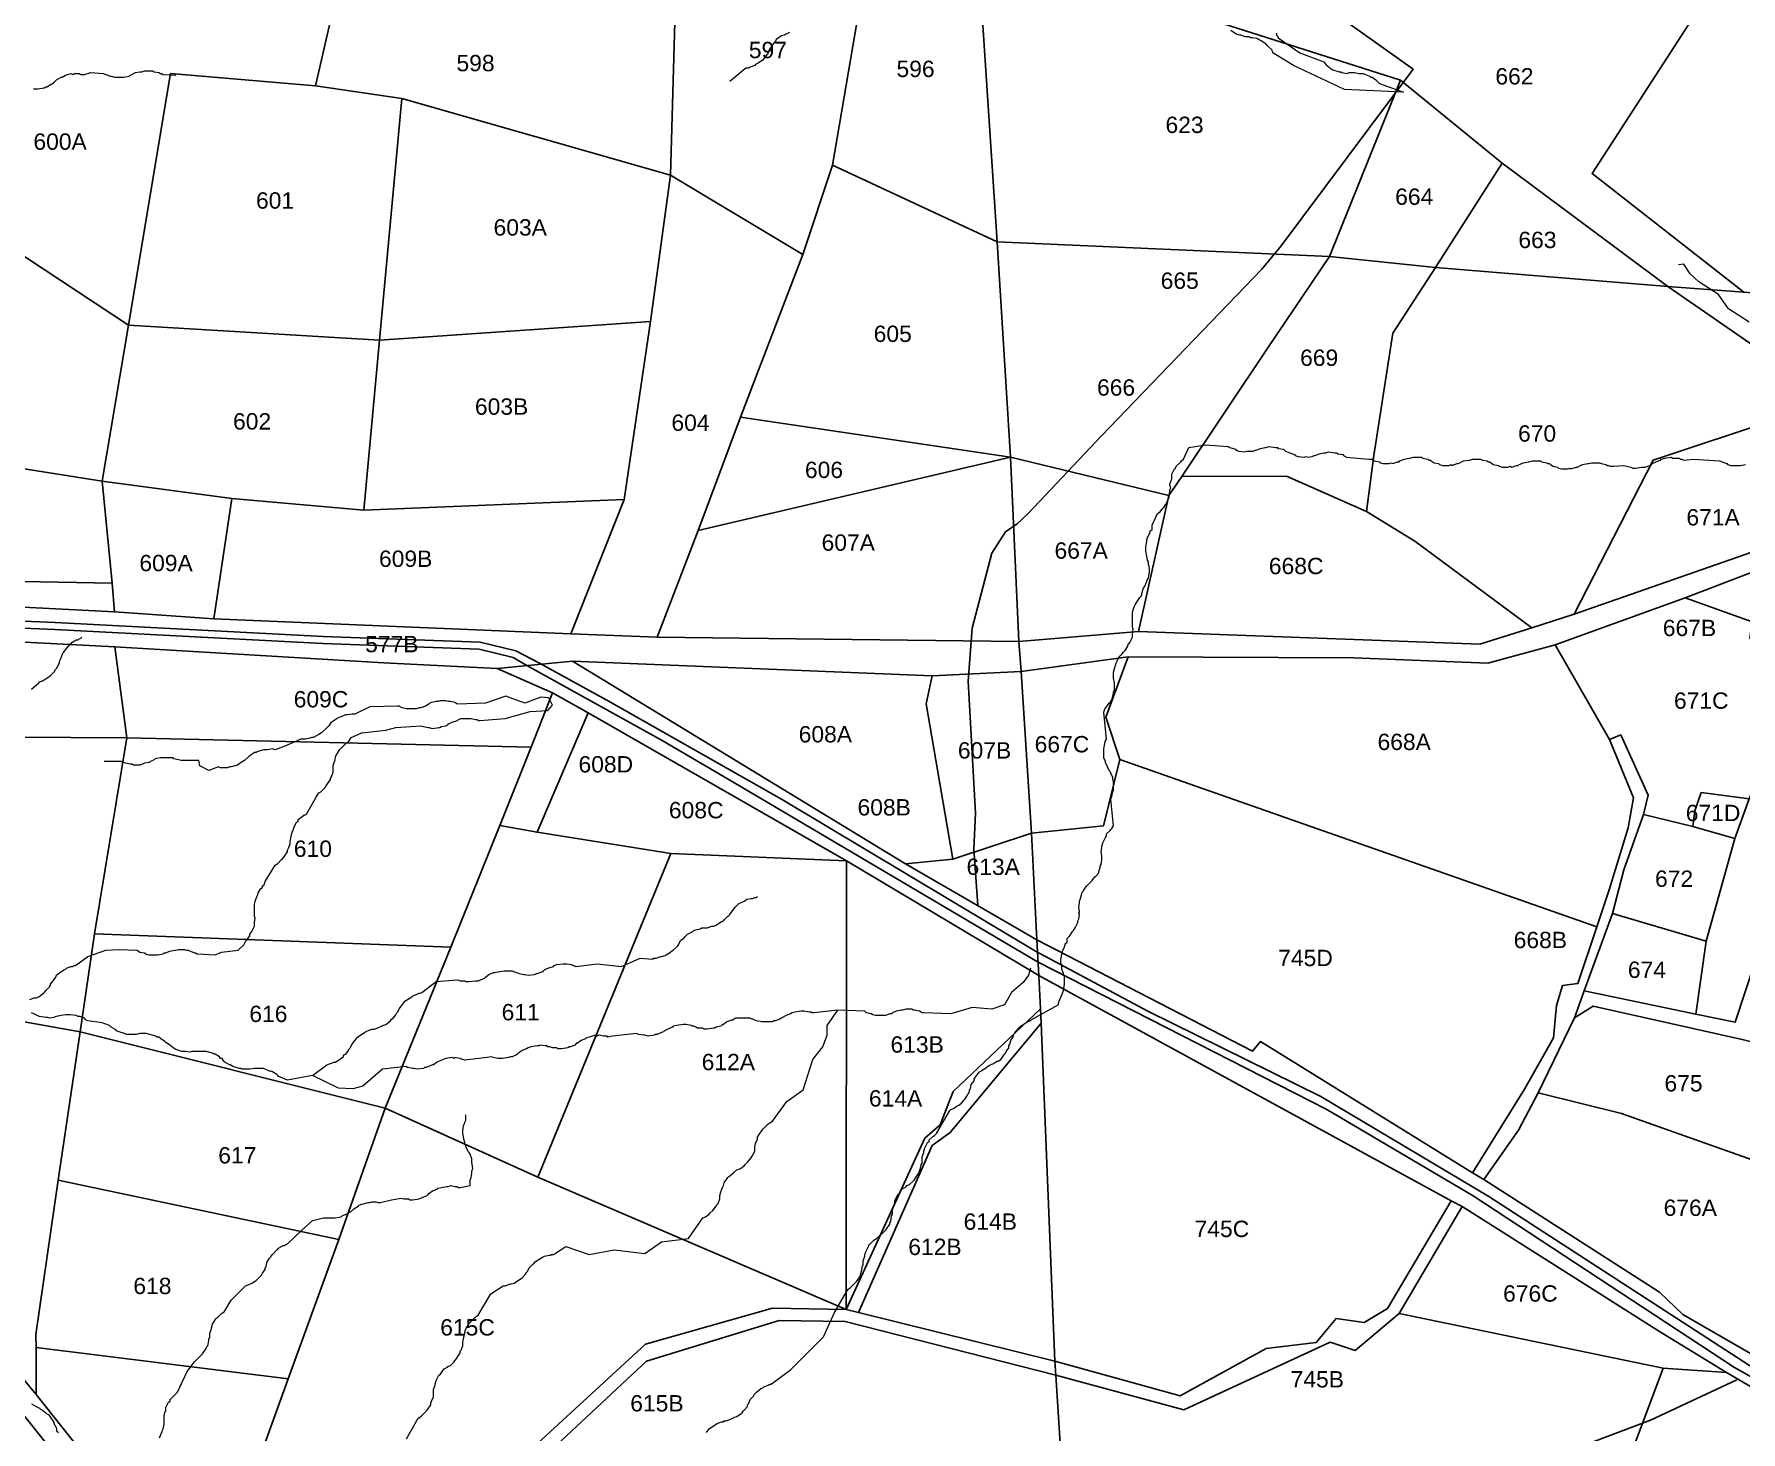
# Model space of a CAD drawing. Header units: inches. Extents: x -72 to 3350, y -615 to 1801.
# Drawn here: x 469.9 to 830.6, y 258.2 to 553.7 of the extents above; entities that cross this region are included whole.
import ezdxf
from ezdxf.enums import TextEntityAlignment as Align

# ---------------------------------------------------------------- set-up
doc = ezdxf.new("R2010")
doc.units = ezdxf.units.IN
doc.header["$LTSCALE"] = 15
doc.header["$MEASUREMENT"] = 0
for name, color, linetype in [('PLOT', 255, 'Continuous'), ('PLOT NO', 7, 'Continuous'), ('ROAD', 50, 'Continuous'), ('STREAM', 130, 'Continuous')]:
    doc.layers.add(name, color=color, linetype=linetype)
doc.styles.get("Standard").update_dxf_attribs({"font": 'arial.ttf'})

msp = doc.modelspace()

# ---------------------------------------------------------------- linework, layer by layer
at = {"layer": 'PLOT', "color": 0}
for points in [[(503.63, 573.27), (535.36, 568.79), (569.08, 564.23), (605.37, 558.78), (604.44, 523.9), (632.36, 507.08), (638.64, 525.98), (648.24, 582.11)], [(669.18, 573.73), (673.42, 509.75), (638.64, 525.98)], [(535.36, 568.79), (529.4, 542.75), (547.65, 540.09), (604.44, 523.9)], [(711.56, 558.99), (758.64, 543.94), (743.64, 506.71)], [(823.63, 562.08), (799.14, 524.2), (831.23, 499.17)], [(529.4, 542.75), (498.74, 545.35), (489.86, 492.13), (484.3, 459.22)], [(758.64, 543.94), (780.11, 526.4), (815.17, 500.35)], [(547.65, 540.09), (542.95, 489.01), (539.63, 453.09), (594.64, 455.3)], [(673.42, 509.75), (743.64, 506.71), (766.06, 504.35), (815.17, 500.35), (831.23, 499.17), (848.07, 497.78), (897.98, 493.7), (926.2, 491.44), (961.9, 488.53), (986.2, 497.1), (1000.9, 527.02), (1005.33, 531.99), (1018.97, 522.68), (1024.18, 509.48), (1023.61, 506.79), (986.2, 497.1)], [(542.95, 489.01), (489.86, 492.13), (447.1, 520.35), (410.99, 527.77), (406.81, 503.48), (406.83, 470.96)], [(604.44, 523.9), (600.19, 492.92), (594.64, 455.3), (583.36, 426.93)], [(780.11, 526.4), (766.06, 504.35)], [(673.42, 509.75), (676.26, 464.24), (678.03, 425.31), (678.51, 418.99), (680.66, 384.78), (681.79, 362.27), (682.26, 354.72)], [(632.36, 507.08), (619.2, 472.7), (610.27, 448.75), (601.58, 426.22)], [(743.64, 506.71), (730.77, 487.6), (712.44, 460.2), (709.73, 456.13), (703.28, 427.42)], [(766.06, 504.35), (757.03, 490.5), (753.05, 464.58), (751.44, 452.79)], [(815.17, 500.35), (837.45, 484.91), (838.94, 472.61), (812.04, 463.65), (795.37, 431.11)], [(600.19, 492.92), (542.95, 489.01)], [(961.9, 488.53), (924.63, 476.41), (889.79, 465.6), (855.27, 451.97), (795.37, 431.11), (786.44, 428.18), (775.44, 424.72), (703.28, 427.42), (678.03, 425.31)], [(678.51, 418.99), (701.1, 422.03), (748.74, 421.83), (777.14, 420.75), (791.37, 424.56), (818.78, 434.52), (856.49, 448.96), (889.69, 461.52), (923.63, 472.92), (969.25, 487.7), (961.9, 488.53)], [(610.27, 448.75), (676.26, 464.24), (619.2, 472.7)], [(539.63, 453.09), (511.72, 455.52), (484.3, 459.22), (433.94, 467.13), (406.83, 470.96), (406.78, 449.84), (406.92, 435.63)], [(709.73, 456.13), (676.26, 464.24)], [(486.45, 437.65), (484.3, 459.22)], [(712.44, 460.2), (734.55, 460.22), (751.44, 452.79), (761.66, 446.52), (786.44, 428.18)], [(511.72, 455.52), (507.92, 430.11)], [(207.29, 440.95), (242.5, 439.76), (296.62, 436.37), (324.23, 433.67), (347.9, 431.26), (357.42, 415.18), (371.67, 384.74), (381.3, 370.41), (389.28, 357.62), (406.93, 335.59), (432.39, 306.05), (471.86, 256.64), (503.65, 214.7), (507.8, 210.03), (501.8, 209.91), (503.65, 214.7)], [(406.92, 439.11), (486.45, 437.65), (486.93, 431.6)], [(678.03, 425.31), (601.58, 426.22), (583.36, 426.93), (507.92, 430.11), (486.93, 431.6), (406.92, 435.63), (406.64, 428.3)], [(818.78, 434.52), (832.97, 429.43), (832.49, 425.98), (844.76, 416.68)], [(406.64, 428.3), (486.97, 424.15), (543.84, 420.77), (567.77, 419.6), (583.71, 421.15), (654.09, 378.33), (681.79, 362.27), (727.36, 338.7), (729.06, 340.72), (773.87, 312.97), (776.26, 311.58), (813.41, 287.73), (818.35, 283.05), (841.44, 269.73)], [(486.97, 424.15), (489.55, 404.94), (482.73, 363.48), (479.7, 342.8), (475.02, 311.45), (470.27, 278.79), (470.36, 276.05), (470.35, 266.14), (437.44, 306.04), (406.85, 343.34)], [(701.1, 422.03), (696.38, 409.29), (699.34, 400.36)], [(791.37, 424.56), (802.83, 404.59), (807.91, 392.23), (806.79, 385.93), (802.78, 372.81), (800.13, 364.96), (796.13, 353), (792.92, 352.57), (791.62, 348.33), (790.97, 341.52), (784.85, 330.69), (773.87, 312.97)], [(567.77, 419.6), (579.48, 414.48), (587, 410.25), (641.57, 378.94), (682.26, 354.72), (769.36, 307.08), (771.66, 305.9), (813.36, 279.46), (827.55, 270.76), (840.08, 263.46), (878.83, 242.66), (901.17, 227.81), (926.85, 212.93), (972.7, 183.69), (978.54, 183.39), (1010.09, 165.4), (1028.99, 162.49)], [(583.71, 421.15), (659.69, 418.03), (658.44, 412.13), (664.09, 379.28)], [(659.69, 418.03), (678.51, 418.99)], [(579.48, 414.48), (574.94, 402.98), (568.36, 386.44), (558, 360.67), (544.12, 326.67), (534.34, 298.89), (523.64, 269.41), (515.64, 247.38), (505.87, 219.59), (488.27, 243.62), (470.35, 266.14)], [(587, 410.25), (576.2, 384.98)], [(489.55, 404.94), (406.84, 405.46)], [(574.94, 402.98), (489.55, 404.94)], [(797.48, 351.48), (803.46, 367.82), (805.84, 377.06), (809.98, 388.7), (810.96, 392.81), (805.24, 405.56), (802.83, 404.59)], [(800.13, 364.96), (699.34, 400.36), (695.88, 386.31), (680.66, 384.78), (664.09, 379.28), (654.09, 378.33)], [(849.99, 399.75), (836.86, 402.48), (832.35, 392.02), (829.29, 383.63), (823.22, 361.93), (821.06, 346.5)], [(832.35, 392.02), (822.2, 393.35), (820.82, 389.48), (820.4, 386.2)], [(682.26, 354.72), (682.61, 347.68), (664.12, 330.15), (661.41, 323.11), (658.14, 320.32), (641.53, 284.09), (641.57, 378.94), (604.51, 380.49), (576.2, 384.98), (568.36, 386.44)], [(809.98, 388.7), (820.4, 386.2), (829.29, 383.63)], [(604.51, 380.49), (576.4, 312.06), (544.12, 326.67)], [(837.73, 370.3), (829.36, 344.84), (821.06, 346.5), (797.48, 351.48), (795.41, 345.77), (787.73, 329.87), (783.6, 322), (776.26, 311.58)], [(803.46, 367.82), (823.22, 361.93)], [(558, 360.67), (482.73, 363.48)], [(406.95, 355.75), (479.7, 342.8)], [(682.61, 347.68), (682.74, 344.61), (663.49, 321.53), (659.71, 318.73), (644.14, 283.45), (641.53, 284.09)], [(795.41, 345.77), (799.34, 348.25), (830.88, 341.14), (846.11, 337.39), (837.56, 314.13)], [(479.7, 342.8), (544.12, 326.67)], [(644.14, 283.45), (685.65, 273.18), (682.74, 344.61)], [(787.73, 329.87), (805.39, 325.54), (837.56, 314.13), (853.74, 308.54), (851.06, 295.86), (841.44, 269.73)], [(534.34, 298.89), (475.02, 311.45)], [(576.4, 312.06), (641.53, 284.09)], [(685.65, 273.18), (712.1, 265.83), (730.3, 275.86), (740.84, 277.14), (745.04, 282.21), (751, 281.32), (755.94, 284.28), (769.36, 307.08)], [(814.16, 271.73), (758.41, 283.27), (771.66, 305.9)], [(685.65, 273.18), (685.86, 270.2), (641.33, 281.56), (627.38, 281.78), (599.31, 273.16), (556.14, 232.89), (530.81, 210.15), (526.04, 205.86), (523.86, 198.58), (522.1, 200.63), (523.62, 206.08), (526.81, 210.37), (530.81, 210.15)], [(526.81, 210.37), (552.62, 233.98), (599.12, 276.76), (625.93, 284.38), (641.53, 284.09)], [(758.41, 283.27), (749.06, 275.45), (743.82, 277.17), (712.89, 262.88), (685.86, 270.2)], [(470.36, 276.05), (523.64, 269.41)], [(689.45, 212.37), (792.59, 214.1), (814.16, 271.73), (827.55, 270.76)], [(685.86, 270.2), (688.08, 234.66), (689.45, 212.37), (658.06, 211.79), (627.88, 211.44), (659.22, 221.36), (688.08, 234.66)]]:
    msp.add_lwpolyline(points, dxfattribs=at)
at = {"layer": 'ROAD'}
for points in [[(573.44, 777.83), (590.21, 751.92), (615.7, 712.91), (639.63, 678.33), (654.11, 656.66), (657.82, 649.37), (667.86, 636.71), (703.76, 593.63), (721.21, 574.87), (761.3, 546.26), (733.44, 508.92), (729.37, 504.02), (695.41, 468.73), (679.96, 452.32), (677.69, 450.17), (675.17, 448.49), (672.31, 443.95), (668.12, 428.14), (667.28, 416.91), (668.84, 389.02), (668.48, 381.37), (669.33, 369.47)], [(829.71, 269.26), (811.47, 260.7), (777.71, 247.96), (754.14, 239.45), (750.7, 237.92), (717.88, 229.28), (682.9, 220.04), (659.83, 214.11), (646.32, 209.76), (619.69, 207.98), (599.39, 208.15), (595.28, 208.15), (587.67, 212.25), (582.54, 212.91), (565.84, 215.98), (542.46, 217.15), (508.25, 218.69), (500.93, 213.71), (466.86, 213.29)]]:
    msp.add_lwpolyline(points, dxfattribs=at)
at = {"layer": 'ROAD', "color": 2}
for points in [[(205.12, 445.6), (303.62, 440.41), (330.72, 437.98), (380.85, 434.45), (422.68, 431.51), (474.4, 429.34), (531.03, 426.36), (564.16, 425.18), (571.71, 423.31), (576.73, 420.71)], [(422.59, 430.01), (474.33, 427.84), (530.97, 424.86), (563.95, 423.69), (571.17, 421.9), (574.07, 420.21), (602.67, 404.34), (617.8, 395.5), (681.97, 357.62), (743.06, 326.35), (773.98, 308.14), (829.25, 271.82), (851.15, 259.49)], [(1109.1, 110.45), (1045.31, 151.72), (1020.18, 163.81), (984.68, 185.08), (944.99, 208.24), (928.33, 217.91), (835.04, 270.55), (777.31, 307.98), (741.82, 329.13), (705.27, 347.14), (681.52, 359.87), (627.84, 391.98), (591.62, 412.53), (576.73, 420.71)]]:
    msp.add_lwpolyline(points, dxfattribs=at)
at = {"layer": 'STREAM', "color": 4, "lineweight": 0}
for points in [[(629.58, 554.06), (628.83, 553.68), (628.45, 553.49), (627.88, 553.3), (626.75, 552.55), (626.56, 552.17), (626.37, 551.98), (625.8, 551.22), (625.61, 550.84), (625.42, 550.65), (625.04, 549.71), (624.48, 548.95), (624.29, 548.76), (623.91, 548.2), (622.77, 547.44), (622.4, 547.25), (622.21, 547.06), (621.26, 546.68), (620.88, 546.49), (620.69, 546.49), (620.32, 546.49), (616.91, 543.66)], [(732.46, 553.87), (732.46, 553.49), (732.65, 553.3), (732.84, 552.92), (737.37, 549.71), (742.48, 547.82), (742.86, 547.25), (743.61, 546.68), (743.8, 546.49), (744.37, 546.12), (745.69, 545.74), (746.07, 545.74), (746.26, 545.55), (747.4, 545.36), (747.78, 545.55), (747.96, 545.55), (748.91, 545.55), (749.86, 545.36), (750.23, 545.36), (750.8, 545.36), (752.12, 544.79), (752.31, 544.6), (752.69, 544.6), (753.45, 544.04), (753.83, 543.66), (754.02, 543.47), (754.2, 543.28), (759.31, 541.39), (746.83, 541.96), (736.05, 547.06), (731.7, 549.71), (731.51, 550.28), (730.76, 551.03), (730.57, 551.22), (730.19, 551.6), (729.05, 552.36), (728.68, 552.55), (728.3, 552.73), (727.35, 552.92), (726.97, 552.92), (726.78, 553.11), (725.84, 553.11), (724.89, 553.49), (724.7, 553.49), (723.95, 553.68), (722.81, 554.44)], [(469.79, 542.14), (469.97, 542.14), (470.73, 542.14), (472.06, 542.33), (472.43, 542.52), (472.62, 542.52), (473.57, 543.09), (473.95, 543.28), (474.14, 543.47), (474.7, 544.04), (475.65, 544.6), (475.84, 544.6), (476.59, 544.98), (477.73, 545.36), (478.11, 545.17), (478.48, 545.36), (479.43, 545.36), (479.81, 545.17), (480.19, 545.17), (480.57, 545.17), (481.89, 545.55), (484.54, 545.36), (485.1, 545.17), (486.05, 544.79), (486.24, 544.79), (486.99, 544.6), (488.32, 544.6), (488.7, 544.6), (488.89, 544.6), (490.02, 544.79), (490.21, 544.98), (490.59, 545.17), (491.34, 545.55), (492.29, 545.74), (492.67, 545.74), (493.24, 545.93), (494.56, 545.93), (494.94, 545.93), (495.32, 545.74), (496.26, 545.55), (496.64, 545.36), (496.83, 545.36), (497.21, 545.17), (499.85, 544.98)], [(832.31, 492.79), (827.96, 495.62), (825.88, 498.65), (821.72, 501.3), (819.83, 503), (818.5, 505.08), (817.37, 504.89)], [(612, 258.1), (612.18, 258.29), (612.56, 258.86), (613.7, 259.62), (613.89, 259.81), (614.26, 259.99), (615.21, 260.37), (615.59, 260.37), (615.78, 260.56), (616.16, 260.56), (616.72, 260.75), (617.67, 261.13), (617.86, 261.32), (618.43, 261.51), (619.56, 262.26), (619.75, 262.64), (619.94, 262.83), (620.69, 263.59), (620.69, 263.97), (620.88, 264.15), (621.26, 265.1), (622.02, 265.86), (622.02, 266.05), (622.59, 266.61), (623.53, 267.37), (623.91, 267.56), (624.1, 267.75), (625.04, 268.13), (625.42, 268.32), (625.61, 268.32), (625.99, 268.5), (629.77, 271.34), (636.77, 278.34), (639.04, 283.44), (641.87, 288.36), (642.44, 288.74), (643.2, 289.5), (643.39, 289.68), (643.77, 290.06), (644.52, 291.2), (644.52, 291.58), (644.71, 291.95), (644.9, 292.9), (644.9, 293.28), (645.09, 293.47), (645.09, 294.41), (645.47, 295.36), (645.47, 295.74), (645.66, 296.3), (646.22, 297.44), (646.41, 297.82), (646.6, 298.01), (647.36, 298.76), (647.74, 298.95), (647.93, 299.14), (648.12, 299.33), (648.68, 299.71), (649.44, 300.46), (649.63, 300.65), (650.01, 301.03), (650.76, 302.17), (650.76, 302.54), (650.95, 302.73), (651.14, 303.87), (651.33, 304.25), (651.33, 304.44), (651.33, 305.38), (651.71, 306.33), (651.71, 306.52), (651.9, 307.27), (652.46, 308.41), (652.84, 308.6), (652.84, 308.97), (653.6, 309.73), (653.98, 309.92), (654.17, 310.11), (654.36, 310.3), (654.92, 310.49), (655.68, 311.24), (655.87, 311.43), (656.25, 312), (657, 313.13), (657, 313.51), (657.19, 313.7), (657.38, 314.65), (657.57, 315.03), (657.57, 315.4), (657.57, 316.35), (657.95, 317.29), (657.95, 317.48), (658.14, 318.24), (658.71, 319.37), (659.08, 319.56), (659.08, 319.94), (659.84, 320.7), (660.22, 320.89), (660.41, 321.08), (660.6, 321.27), (663.43, 326.18), (663.62, 326.37), (664.19, 326.56), (664.95, 327.13), (665.32, 327.32), (665.89, 327.7), (666.65, 328.64), (666.84, 328.83), (667.03, 329.21), (667.59, 330.15), (667.59, 330.53), (667.78, 330.72), (667.97, 331.67), (668.54, 332.42), (668.54, 332.8), (668.92, 333.37), (669.67, 334.31), (670.05, 334.5), (670.24, 334.69), (671.19, 335.26), (671.38, 335.45), (671.75, 335.64), (671.94, 335.83), (672.51, 336.02), (673.46, 336.58), (673.64, 336.58), (674.21, 336.96), (674.97, 338.1), (675.16, 338.29), (675.35, 338.66), (675.91, 339.42), (675.91, 339.8), (676.1, 340.18), (676.29, 340.93), (676.86, 341.88), (676.86, 342.07), (677.24, 342.82), (678.18, 343.77), (678.37, 343.96), (678.56, 344.15), (679.51, 344.72), (679.89, 344.9), (680.07, 345.09), (680.45, 345.09), (680.45, 345.28), (686.31, 348.5), (686.5, 349.25), (686.69, 349.63), (687.07, 350.58), (687.26, 350.96), (687.45, 351.52), (687.64, 352.85), (687.64, 353.23), (687.64, 353.41), (687.64, 354.55), (687.45, 354.93), (687.45, 355.12), (687.07, 356.06), (687.07, 357.01), (686.88, 357.2), (686.88, 357.95), (687.07, 359.28), (687.26, 359.65), (687.26, 359.84), (687.64, 360.79), (687.83, 361.17), (687.83, 361.36), (688.21, 361.73), (688.21, 362.49), (688.4, 362.68), (688.77, 363.06), (689.34, 364), (689.53, 364.19), (689.91, 364.76), (690.48, 365.9), (690.48, 366.27), (690.66, 366.65), (690.85, 367.6), (690.66, 367.98), (690.85, 368.16), (690.66, 369.11), (690.85, 370.06), (690.85, 370.43), (691.04, 371), (691.42, 372.32), (691.61, 372.51), (691.8, 372.89), (692.37, 373.65), (692.74, 374.03), (692.93, 374.22), (693.12, 374.41), (693.5, 374.78), (694.07, 375.54), (694.26, 375.73), (694.82, 376.3), (695.2, 377.62), (695.2, 377.81), (695.39, 378.19), (695.58, 379.13), (695.58, 379.51), (695.58, 379.89), (695.39, 380.83), (695.58, 381.78), (695.58, 381.97), (695.77, 382.73), (696.34, 383.86), (696.53, 384.24), (696.53, 384.62), (697.28, 385.37), (697.47, 385.56), (697.66, 385.75), (697.85, 386.13), (698.04, 386.32), (697.47, 391.99), (697.66, 392.56), (697.85, 393.51), (698.04, 393.88), (698.04, 394.45), (698.04, 395.77), (697.85, 396.15), (697.85, 396.53), (697.47, 397.48), (697.28, 397.85), (697.09, 398.04), (696.72, 398.8), (696.34, 399.75), (696.34, 399.93), (695.96, 400.69), (695.96, 402.01), (695.96, 402.39), (695.96, 402.58), (696.15, 403.72), (696.15, 403.91), (696.34, 404.28), (696.53, 404.66), (695.96, 410.34), (696.15, 411.09), (696.53, 411.47), (697.09, 412.23), (697.28, 412.42), (697.66, 412.98), (698.04, 414.31), (698.04, 414.69), (698.23, 415.06), (698.23, 416.01), (698.23, 416.39), (698.23, 416.58), (698.04, 417.52), (698.04, 418.66), (698.04, 418.85), (698.23, 419.6), (698.61, 420.74), (698.8, 421.11), (698.8, 421.3), (699.36, 422.25), (699.55, 422.44), (699.74, 422.63), (700.12, 423.01), (700.5, 423.38), (701.07, 424.33), (701.07, 424.52), (701.44, 425.09), (702.01, 426.22), (702.01, 426.6), (702.01, 426.98), (702.2, 427.92), (702.01, 428.3), (702.01, 428.68), (702.01, 429.44), (702.01, 430.57), (702.01, 430.76), (702.01, 431.52), (702.39, 432.65), (702.58, 433.03), (702.77, 433.41), (703.33, 434.16), (703.52, 434.54), (703.71, 434.73), (703.9, 434.92), (704.09, 435.68), (704.28, 436.43), (704.66, 437), (705.04, 437.95), (705.04, 438.13), (705.41, 438.7), (705.6, 440.03), (705.6, 440.4), (705.6, 440.78), (705.41, 441.73), (705.41, 442.11), (705.23, 442.48), (705.04, 443.24), (704.85, 444.38), (704.85, 444.56), (704.85, 445.32), (705.04, 446.46), (705.04, 446.83), (705.23, 447.21), (705.6, 448.16), (705.79, 448.54), (705.79, 448.72), (706.17, 448.91), (706.17, 449.86), (707.31, 452.32), (707.87, 452.7), (708.44, 453.45), (708.63, 453.64), (709.01, 454.21), (709.58, 455.34), (709.76, 455.72), (709.76, 456.1), (709.95, 457.05), (709.95, 457.42), (710.14, 457.61), (709.95, 458.56), (710.33, 459.69), (710.33, 459.88), (710.33, 460.64), (710.9, 461.77), (711.09, 461.96), (711.28, 462.34), (712.03, 463.1), (712.22, 463.29), (712.41, 463.48), (712.79, 463.85), (713.92, 466.31), (717.52, 466.88), (722.25, 466.5), (722.62, 466.31), (723.76, 465.93), (723.95, 465.74), (724.51, 465.56), (725.84, 465.37), (726.22, 465.56), (726.59, 465.56), (727.54, 465.56), (727.92, 465.74), (728.11, 465.74), (729.05, 466.12), (730, 466.31), (730.19, 466.31), (730.94, 466.5), (732.27, 466.31), (732.65, 466.31), (732.84, 466.12), (733.97, 465.93), (734.16, 465.74), (734.35, 465.56), (734.73, 465.37), (735.29, 465.18), (736.24, 464.8), (736.43, 464.61), (737, 464.42), (738.32, 464.23), (738.7, 464.42), (739.08, 464.23), (740.02, 464.42), (740.4, 464.61), (740.59, 464.61), (741.53, 464.99), (742.48, 465.18), (742.86, 465.18), (743.43, 465.37), (744.75, 465.18), (745.13, 465.18), (745.51, 464.99), (746.45, 464.8), (746.64, 464.61), (747.02, 464.42), (747.21, 464.23), (751.94, 463.85), (752.69, 463.85), (753.07, 463.48), (754.2, 463.29), (754.39, 463.1), (754.96, 462.91), (756.28, 462.91), (756.66, 463.1), (757.04, 462.91), (757.99, 463.29), (758.37, 463.29), (758.55, 463.48), (759.5, 463.85), (760.45, 464.04), (760.63, 464.04), (761.39, 464.23), (762.71, 464.23), (763.09, 464.23), (763.28, 464.04), (764.42, 463.85), (764.61, 463.66), (764.98, 463.66), (765.17, 463.48), (765.74, 463.1), (766.69, 462.91), (766.88, 462.72), (767.63, 462.53), (768.96, 462.53), (769.33, 462.72), (769.52, 462.53), (770.66, 462.91), (770.85, 462.91), (771.22, 463.1), (771.98, 463.48), (773.12, 463.66), (773.3, 463.66), (773.87, 463.85), (775.2, 463.85), (775.57, 463.85), (775.95, 463.66), (776.9, 463.48), (777.28, 463.29), (777.47, 463.29), (777.84, 463.1), (778.22, 462.72), (779.36, 462.53), (779.55, 462.34), (780.11, 462.15), (781.44, 462.15), (781.81, 462.34), (782.19, 462.15), (783.14, 462.53), (783.52, 462.53), (783.71, 462.72), (784.65, 463.1), (785.6, 463.29), (785.79, 463.29), (786.54, 463.48), (787.87, 463.48), (788.24, 463.48), (788.43, 463.29), (789.57, 463.1), (789.76, 462.91), (790.14, 462.91), (790.32, 462.72), (790.89, 462.34), (791.84, 462.15), (792.03, 461.96), (792.78, 461.77), (794.11, 461.77), (794.48, 461.96), (794.67, 461.77), (795.81, 462.15), (796, 462.15), (796.38, 462.34), (797.13, 462.72), (798.27, 462.91), (798.46, 462.91), (799.02, 463.1), (800.35, 463.1), (800.73, 463.1), (801.1, 462.91), (802.05, 462.72), (802.43, 462.53), (802.62, 462.53), (802.99, 462.34), (803.75, 462.34), (805.83, 462.53), (806.4, 462.34), (807.34, 462.15), (807.72, 461.96), (808.29, 461.96), (809.61, 462.15), (809.99, 462.15), (810.37, 462.15), (811.32, 462.53), (811.69, 462.72), (811.88, 462.91), (812.64, 463.29), (813.58, 463.66), (813.77, 463.85), (814.53, 464.04), (815.85, 464.23), (816.23, 464.04), (816.42, 464.04), (817.56, 464.04), (817.75, 463.85), (818.12, 463.85), (818.5, 463.66), (820.58, 463.85), (826.07, 463.48), (826.63, 463.29), (827.58, 462.91), (827.77, 462.72), (828.52, 462.53), (829.85, 462.53), (830.23, 462.53), (830.42, 462.53), (831.55, 462.72)], [(469.41, 415.25), (470.92, 416.58), (471.11, 416.77), (471.68, 416.95), (472.62, 417.52), (472.81, 417.71), (473.38, 418.09), (474.32, 419.03), (474.32, 419.22), (474.7, 419.6), (475.08, 420.36), (475.27, 420.74), (475.27, 421.11), (475.65, 421.87), (476.03, 422.82), (476.22, 423.01), (476.59, 423.57), (477.54, 424.71), (477.73, 424.71), (477.92, 425.09), (478.86, 425.65), (479.24, 425.65), (479.43, 425.84), (479.81, 426.03), (480, 426.22)], [(469.03, 349.63), (469.97, 350.01), (470.35, 350.01), (470.92, 350.2), (472.06, 351.14), (472.24, 351.33), (472.43, 351.52), (473.19, 352.28), (473.38, 352.66), (473.38, 352.85), (473.95, 353.6), (474.51, 354.36), (474.7, 354.74), (475.08, 355.12), (476.22, 355.87), (476.59, 356.06), (476.78, 356.25), (477.73, 356.63), (478.11, 356.63), (478.3, 356.82), (478.67, 356.82), (481.32, 358.71), (485.1, 360.03), (487.94, 360.22), (491.72, 360.03), (492.29, 359.65), (493.24, 359.47), (493.42, 359.28), (494.18, 359.09), (495.5, 359.09), (495.69, 359.09), (496.07, 359.09), (497.21, 359.28), (497.4, 359.47), (497.77, 359.47), (498.53, 359.84), (499.66, 360.03), (499.85, 360.03), (500.42, 360.22), (501.75, 360.22), (502.12, 360.03), (502.5, 360.03), (503.45, 359.65), (503.83, 359.47), (504.01, 359.47), (504.39, 359.28), (508.17, 359.09), (509.5, 359.65), (513.09, 360.03), (514.23, 361.17), (514.6, 361.92), (514.98, 362.3), (515.55, 363.06), (515.55, 363.44), (515.93, 364), (516.5, 365.14), (516.5, 365.52), (516.5, 365.9), (516.68, 366.84), (516.5, 367.22), (516.5, 367.41), (516.5, 368.35), (516.5, 369.49), (516.5, 369.68), (516.68, 370.43), (517.06, 371.57), (517.25, 371.95), (517.25, 372.14), (517.82, 373.08), (518.2, 373.27), (518.2, 373.65), (518.58, 373.84), (518.76, 374.59), (520.85, 378), (521.41, 378.38), (522.17, 379.13), (522.36, 379.32), (522.74, 379.7), (523.49, 380.83), (523.49, 381.21), (523.68, 381.59), (524.06, 382.54), (524.06, 382.92), (524.06, 383.1), (524.25, 384.05), (524.44, 385), (524.63, 385.18), (524.82, 385.94), (525.38, 387.08), (525.76, 387.26), (525.76, 387.64), (526.52, 388.21), (526.9, 388.59), (527.09, 388.59), (527.46, 388.78), (529.54, 392.37), (530.11, 393.32), (530.49, 393.51), (531.25, 394.26), (531.44, 394.45), (531.81, 395.02), (532.57, 396.15), (532.57, 396.34), (532.76, 396.72), (533.14, 397.67), (533.14, 398.04), (533.14, 398.42), (533.14, 399.18), (533.52, 400.31), (533.52, 400.5), (533.7, 401.07), (534.46, 402.39), (534.65, 402.58), (534.84, 402.77), (535.6, 403.53), (535.78, 403.72), (535.97, 403.91), (536.35, 404.1), (536.92, 405.04), (539.19, 405.99), (544.29, 406.55), (546.37, 407.12), (551.67, 407.5), (552.24, 407.31), (553.18, 407.12), (553.37, 407.12), (554.13, 406.93), (555.45, 407.12), (555.64, 407.12), (556.02, 407.31), (556.96, 407.5), (557.34, 407.69), (557.53, 407.88), (558.29, 408.26), (559.42, 408.63), (559.61, 408.82), (560.18, 409.01), (561.5, 409.01), (561.88, 409.01), (562.26, 409.01), (563.21, 408.82), (563.58, 408.82), (563.77, 408.63), (564.15, 408.63), (569.45, 409.01), (574.74, 410.52), (578.52, 410.71), (579.47, 411.85), (578.71, 413.36), (577.01, 413.55), (573.61, 412.23), (569.64, 413.74), (565.29, 412.23), (559.42, 412.04), (558.86, 412.42), (557.91, 412.61), (557.53, 412.61), (556.96, 412.79), (555.64, 412.79), (555.26, 412.61), (554.88, 412.61), (553.94, 412.42), (553.56, 412.23), (553.37, 412.04), (552.62, 411.66), (551.67, 411.28), (551.29, 411.28), (550.72, 411.09), (549.4, 411.09), (549.02, 411.09), (548.64, 411.09), (547.7, 411.28), (547.32, 411.47), (547.13, 411.66), (546.75, 411.66), (540.89, 411.47), (537.68, 409.96), (537.11, 409.96), (536.16, 409.77), (535.78, 409.77), (535.22, 409.58), (533.89, 409.01), (533.7, 408.82), (533.33, 408.63), (532.57, 408.07), (532.38, 407.69), (532.19, 407.5), (531.62, 406.93), (530.87, 406.18), (530.68, 405.99), (530.11, 405.61), (528.98, 405.04), (528.6, 405.04), (528.22, 404.85), (527.27, 404.66), (526.9, 404.66), (526.71, 404.66), (526.33, 404.66), (522.93, 403.15), (520.85, 402.39), (520.28, 402.58), (519.33, 402.39), (519.14, 402.39), (518.39, 402.39), (517.06, 402.01), (516.87, 401.83), (516.5, 401.83), (515.74, 401.26), (515.36, 401.07), (515.17, 400.88), (514.42, 400.12), (513.66, 399.75), (513.47, 399.56), (512.9, 399.18), (511.58, 398.8), (511.2, 398.8), (510.82, 398.61), (509.88, 398.61), (509.5, 398.61), (509.31, 398.61), (508.93, 398.8), (506.85, 398.04), (504.96, 398.99), (504.77, 400.12), (500.99, 400.12), (500.42, 400.31), (499.48, 400.5), (499.29, 400.69), (498.53, 400.69), (497.21, 400.69), (496.83, 400.69), (496.64, 400.69), (495.5, 400.5), (495.32, 400.31), (494.94, 400.12), (494.18, 399.75), (493.24, 399.56), (492.86, 399.37), (492.29, 399.18), (490.97, 399.18), (490.59, 399.37), (490.21, 399.37), (489.26, 399.56), (488.89, 399.75), (488.7, 399.75), (488.32, 399.93), (484.73, 399.93)], [(528.79, 333.56), (531.81, 335.83), (532.38, 336.02), (533.33, 336.39), (533.52, 336.39), (534.27, 336.77), (535.22, 337.53), (535.41, 337.91), (535.78, 338.1), (536.35, 338.85), (536.54, 339.23), (536.73, 339.42), (537.11, 340.18), (537.68, 340.93), (537.86, 341.12), (538.24, 341.69), (539.38, 342.45), (539.76, 342.63), (539.95, 342.82), (540.89, 343.2), (541.27, 343.39), (541.46, 343.39), (541.84, 343.39), (542.4, 343.58), (543.35, 343.96), (543.54, 344.15), (544.29, 344.34), (545.24, 345.09), (545.43, 345.47), (545.81, 345.66), (546.37, 346.42), (546.56, 346.8), (546.75, 346.98), (547.13, 347.74), (547.7, 348.5), (547.89, 348.69), (548.27, 349.25), (549.4, 350.01), (549.78, 350.2), (549.97, 350.39), (550.91, 350.77), (551.29, 350.96), (551.48, 350.96), (551.86, 351.14), (554.88, 353.41), (559.42, 353.79), (559.99, 353.6), (560.94, 353.6), (561.13, 353.41), (561.88, 353.41), (563.21, 353.6), (563.58, 353.6), (563.77, 353.6), (564.72, 353.98), (565.1, 354.17), (565.29, 354.36), (566.04, 354.93), (566.99, 355.31), (567.37, 355.31), (567.93, 355.49), (569.26, 355.68), (569.64, 355.68), (570.01, 355.68), (570.96, 355.68), (571.34, 355.49), (571.53, 355.49), (571.9, 355.31), (572.47, 355.12), (573.42, 354.93), (573.61, 354.93), (574.36, 354.74), (575.69, 354.93), (576.06, 355.12), (576.25, 355.12), (577.2, 355.49), (577.58, 355.68), (577.77, 355.87), (578.52, 356.25), (579.66, 356.63), (579.85, 356.82), (580.41, 357.01), (581.74, 357.2), (582.12, 357.2), (582.49, 357.2), (583.44, 357.01), (583.82, 356.82), (584.01, 356.82), (584.39, 356.63), (588.92, 357.2), (594.03, 356.63), (598, 358.33), (600.65, 358.14), (600.84, 358.33), (601.41, 358.33), (602.35, 358.71), (602.54, 358.71), (603.3, 358.9), (604.43, 359.65), (604.62, 359.84), (605, 360.03), (605.75, 360.79), (605.94, 360.98), (606.13, 361.17), (606.51, 362.11), (607.27, 362.68), (607.46, 362.87), (608.02, 363.44), (609.16, 364), (609.35, 364.19), (609.73, 364.38), (610.67, 364.57), (611.05, 364.76), (611.24, 364.76), (611.62, 364.76), (612.18, 364.76), (613.13, 365.14), (613.51, 365.14), (614.08, 365.33), (615.21, 366.08), (615.59, 366.27), (615.78, 366.46), (616.53, 367.22), (616.72, 367.41), (616.91, 367.6), (617.48, 368.35), (618.05, 369.11), (618.24, 369.3), (618.8, 369.87), (619.94, 370.43), (620.32, 370.62), (620.51, 370.81), (621.45, 371), (621.83, 371), (622.21, 371.19), (622.59, 371.19), (622.77, 371.38)], [(680.45, 356.25), (680.07, 354.74), (678.94, 353.23), (676.48, 351.14), (674.97, 348.5), (672.32, 347.55), (668.16, 347.93), (663.62, 346.61), (657.95, 346.8), (657.57, 346.8), (657.38, 346.98), (657, 347.17), (656.06, 347.36), (655.68, 347.36), (655.49, 347.55), (654.17, 347.55), (653.41, 347.36), (653.22, 347.36), (652.09, 347.17), (651.33, 346.8), (651.14, 346.61), (650.76, 346.61), (649.82, 346.23), (649.44, 346.23), (649.06, 346.23), (647.74, 346.23), (647.17, 346.42), (646.79, 346.61), (645.85, 346.8), (645.47, 347.17), (639.79, 347.36), (634.69, 346.8), (634.31, 346.8), (634.12, 346.98), (633.74, 346.98), (632.61, 347.17), (632.42, 347.17), (632.04, 347.17), (630.72, 346.98), (630.15, 346.8), (629.77, 346.61), (628.83, 346.23), (628.07, 345.85), (627.88, 345.66), (627.5, 345.47), (626.56, 345.09), (626.18, 345.09), (625.99, 344.9), (624.67, 344.9), (623.91, 344.9), (623.72, 344.9), (622.59, 345.09), (622.21, 345.28), (621.83, 345.47), (621.64, 345.47), (621.26, 345.66), (620.13, 345.66), (619.94, 345.66), (619.56, 345.66), (618.24, 345.66), (617.48, 345.28), (617.29, 345.28), (616.34, 344.9), (615.59, 344.34), (615.4, 344.34), (615.02, 343.96), (614.08, 343.77), (613.7, 343.58), (613.51, 343.58), (612.18, 343.39), (611.43, 343.39), (611.24, 343.58), (610.1, 343.58), (609.73, 343.77), (609.35, 343.96), (608.97, 343.96), (608.78, 344.15), (607.65, 344.34), (607.27, 344.34), (607.08, 344.34), (605.75, 344.15), (605, 343.96), (604.81, 343.77), (603.86, 343.39), (603.11, 343.01), (602.92, 342.82), (602.54, 342.63), (601.59, 342.26), (601.22, 342.26), (601.03, 342.07), (599.7, 341.88), (598.95, 342.07), (598.76, 342.07), (597.62, 342.26), (597.24, 342.45), (592.14, 341.88), (591.19, 341.69), (591, 341.88), (590.63, 341.88), (590.25, 341.88), (589.3, 342.07), (588.92, 341.88), (588.55, 342.07), (587.22, 341.69), (586.65, 341.5), (586.47, 341.31), (585.52, 340.93), (584.76, 340.37), (584.57, 340.37), (584.2, 339.99), (583.25, 339.61), (583.06, 339.61), (582.68, 339.42), (581.36, 339.23), (580.6, 339.23), (580.41, 339.42), (579.47, 339.42), (578.9, 339.61), (578.52, 339.61), (578.33, 339.8), (577.96, 339.8), (576.82, 339.99), (576.63, 339.8), (576.25, 339.8), (574.93, 339.61), (574.36, 339.42), (573.98, 339.23), (573.04, 338.85), (572.28, 338.29), (572.09, 338.1), (571.9, 337.91), (570.96, 337.53), (570.58, 337.53), (570.2, 337.34), (568.88, 337.15), (568.31, 337.15), (567.93, 337.15), (566.99, 337.34), (566.42, 337.53), (565.66, 337.34), (560.94, 336.77), (560.56, 336.96), (560.37, 336.96), (559.99, 337.15), (558.86, 337.34), (558.67, 337.15), (558.29, 337.34), (556.96, 337.15), (556.4, 336.96), (556.02, 336.77), (555.07, 336.39), (554.32, 335.83), (554.13, 335.83), (553.75, 335.64), (552.8, 335.26), (552.43, 335.26), (552.24, 335.07), (550.91, 334.88), (550.16, 335.07), (549.97, 335.07), (548.83, 335.26), (548.45, 335.45), (543.54, 334.88), (539.38, 331.29), (537.3, 330.72), (534.27, 330.91), (528.79, 333.56), (523.49, 332.61), (521.98, 333.18), (521.6, 333.37), (521.41, 333.56), (521.22, 333.75), (520.28, 334.31), (519.9, 334.5), (519.71, 334.5), (518.39, 335.07), (517.82, 335.07), (517.44, 335.07), (516.5, 335.07), (515.55, 334.88), (515.36, 334.88), (514.98, 334.88), (513.85, 334.88), (513.66, 335.07), (513.28, 335.07), (511.96, 335.45), (511.39, 335.83), (511.2, 335.83), (510.26, 336.39), (509.88, 336.77), (509.69, 337.15), (509.31, 337.15), (509.12, 337.53), (508.17, 338.1), (507.99, 338.1), (507.61, 338.29), (506.28, 338.66), (505.72, 338.66), (505.53, 338.66), (504.39, 338.66), (503.45, 338.66), (503.26, 338.66), (502.88, 338.47), (501.93, 338.66), (501.56, 338.66), (501.18, 338.66), (499.85, 339.04), (499.29, 339.42), (499.1, 339.61), (498.34, 340.18), (497.77, 340.55), (497.58, 340.74), (497.4, 340.93), (497.02, 341.12), (496.26, 341.69), (495.88, 341.69), (495.69, 341.88), (494.37, 342.26), (493.61, 342.45), (493.42, 342.45), (492.29, 342.45), (491.53, 342.26), (491.16, 342.26), (490.78, 342.26), (489.83, 342.26), (489.45, 342.26), (489.07, 342.45), (487.94, 342.82), (487.37, 343.01), (487.18, 343.2), (486.24, 343.77), (485.86, 344.15), (484.35, 344.72), (481.32, 345.09), (480.94, 345.28), (480.75, 345.47), (480.57, 345.66), (479.62, 346.04), (479.24, 346.04), (478.86, 346.23), (477.54, 346.42), (476.97, 346.42), (476.59, 346.42), (475.65, 346.23), (474.7, 346.04), (474.51, 346.04), (474.14, 345.85), (473.19, 345.66), (472.81, 345.85), (472.43, 345.85), (471.11, 346.04), (470.54, 346.23), (470.35, 346.42), (469.41, 346.8)], [(548.64, 256.78), (551.1, 261.13), (551.67, 261.51), (552.43, 262.26), (552.62, 262.45), (552.99, 262.83), (553.75, 263.97), (553.75, 264.34), (553.94, 264.72), (554.32, 265.67), (554.32, 266.05), (554.32, 266.24), (554.32, 267.18), (554.7, 268.13), (554.7, 268.32), (554.88, 269.07), (555.45, 270.21), (555.83, 270.4), (556.02, 270.77), (556.59, 271.53), (556.96, 271.72), (557.15, 271.91), (557.53, 272.1), (557.91, 272.29), (558.67, 273.04), (558.86, 273.23), (559.23, 273.8), (559.99, 274.93), (559.99, 275.31), (560.18, 275.5), (560.56, 276.45), (560.56, 276.83), (560.56, 277.2), (560.75, 278.15), (560.94, 279.09), (560.94, 279.28), (561.13, 280.04), (561.88, 281.17), (562.07, 281.36), (562.26, 281.55), (563.02, 282.31), (563.21, 282.5), (563.39, 282.69), (563.77, 282.88), (566.42, 287.42), (569.07, 289.12), (569.45, 289.12), (570.58, 289.5), (570.77, 289.5), (571.34, 289.68), (572.47, 290.44), (572.85, 290.63), (573.04, 290.82), (573.8, 291.58), (573.98, 291.95), (574.17, 292.14), (574.55, 292.9), (575.31, 293.66), (575.5, 293.84), (575.88, 294.22), (577.01, 294.98), (577.39, 295.17), (577.77, 295.36), (578.71, 295.55), (579.09, 295.55), (579.28, 295.74), (579.66, 295.74), (582.31, 297.44), (587.22, 295.74), (592.52, 296.68), (598.95, 295.93), (602.54, 298.38), (608.21, 299.14), (611.24, 303.49), (611.81, 303.68), (612.56, 304.25), (612.75, 304.44), (613.32, 305), (614.08, 305.95), (614.26, 306.33), (614.45, 306.52), (614.83, 307.46), (614.83, 307.84), (614.83, 308.22), (615.02, 308.97), (615.4, 309.92), (615.59, 310.3), (615.78, 310.86), (616.53, 312), (616.72, 312.19), (616.91, 312.38), (617.86, 313.13), (618.05, 313.32), (618.24, 313.51), (618.61, 313.7), (619.18, 313.89), (619.94, 314.46), (620.13, 314.65), (620.69, 315.21), (621.45, 316.16), (621.64, 316.54), (621.83, 316.73), (622.21, 317.67), (622.21, 318.05), (622.21, 318.43), (622.4, 319.19), (622.77, 320.13), (622.77, 320.51), (623.15, 321.08), (623.91, 322.21), (624.1, 322.4), (624.29, 322.59), (625.04, 323.35), (625.42, 323.53), (625.61, 323.72), (625.99, 323.91), (629.02, 328.07), (632.42, 330.53), (634.5, 336.96), (636.58, 339.61), (637.52, 342.07), (637.52, 344.15), (639.79, 347.36)], [(496.45, 256.97), (497.02, 258.29), (497.02, 258.48), (497.21, 258.86), (497.4, 259.81), (497.4, 260.18), (497.4, 260.56), (497.4, 261.51), (497.58, 262.45), (497.77, 262.64), (497.77, 263.4), (498.34, 264.53), (498.72, 264.72), (498.72, 265.1), (499.48, 265.86), (499.66, 266.05), (499.85, 266.24), (500.23, 266.61), (502.31, 270.96), (503.83, 273.04), (504.2, 273.42), (504.96, 274.18), (505.15, 274.37), (505.53, 274.75), (506.28, 275.88), (506.47, 276.26), (506.66, 276.45), (506.85, 277.58), (506.85, 277.96), (507.04, 278.15), (507.04, 279.09), (507.42, 280.04), (507.42, 280.23), (507.61, 280.99), (508.36, 282.12), (508.55, 282.31), (508.74, 282.5), (509.5, 283.25), (509.88, 283.44), (510.07, 283.63), (510.26, 283.82), (511.58, 286.09), (514.6, 289.12), (515.17, 289.31), (515.93, 289.68), (516.31, 289.87), (516.87, 290.25), (517.82, 291.2), (518.01, 291.39), (518.2, 291.76), (518.76, 292.52), (518.76, 292.9), (518.95, 293.09), (519.14, 294.03), (519.71, 294.98), (519.9, 295.17), (520.28, 295.74), (521.22, 296.68), (521.41, 296.87), (521.6, 297.06), (522.55, 297.63), (522.93, 297.63), (523.11, 297.82), (523.49, 298.01), (526.52, 300.84), (528.79, 302.92), (531.06, 303.49), (531.62, 303.49), (532.57, 303.49), (532.76, 303.49), (533.52, 303.49), (534.84, 303.68), (535.03, 303.87), (535.41, 304.06), (536.35, 304.44), (536.54, 304.62), (536.92, 304.81), (537.49, 305.38), (538.43, 305.95), (538.62, 306.14), (539.19, 306.33), (540.51, 306.7), (540.89, 306.7), (541.27, 306.89), (542.21, 306.89), (542.59, 306.7), (542.78, 306.7), (543.16, 306.7), (545.43, 307.27), (547.51, 307.65), (548.08, 307.46), (549.02, 307.46), (549.4, 307.27), (549.97, 307.27), (551.29, 307.46), (551.67, 307.65), (552.05, 307.84), (552.99, 308.22), (553.18, 308.41), (553.37, 308.6), (554.13, 309.16), (555.07, 309.54), (555.26, 309.73), (556.02, 309.92), (557.15, 310.11), (557.53, 310.11), (557.91, 310.3), (558.86, 310.11), (559.23, 310.11), (559.61, 309.92), (559.99, 309.92), (562.07, 310.3), (562.07, 311.43), (562.26, 312), (562.45, 312.94), (562.45, 313.32), (562.64, 313.89), (562.45, 315.21), (562.45, 315.59), (562.45, 315.97), (562.07, 316.92), (561.88, 317.29), (561.69, 317.48), (561.31, 318.24), (560.94, 319.19), (560.94, 319.37), (560.75, 320.13), (560.56, 321.45), (560.56, 321.83), (560.56, 322.02), (560.75, 323.16), (560.94, 323.53), (560.94, 323.72), (561.13, 324.1), (561.13, 325.24)], [(469.41, 264.15), (470.35, 263.59), (471.11, 263.21), (471.3, 263.02), (471.68, 262.83), (472.43, 262.26), (472.62, 262.07), (473, 261.89), (473.76, 260.75), (474.14, 260.18), (474.14, 259.99), (474.7, 259.05), (474.7, 258.48), (475.08, 258.1)]]:
    msp.add_lwpolyline(points, dxfattribs=at)

# ---------------------------------------------------------------- texts
at = {"layer": 'PLOT NO'}
for s, p in [('597', (624.99, 550.33)), ('598', (563.21, 547.56)), ('596', (656.19, 546.34)), ('662', (782.73, 544.77)), ('623', (713.03, 534.51)), ('600A', (475.43, 530.97)), ('601', (520.85, 518.52)), ('664', (761.56, 519.33)), ('603A', (572.66, 512.83)), ('663', (787.59, 510.19)), ('665', (712.01, 501.57)), ('605', (651.37, 490.34)), ('669', (741.47, 485.28)), ('666', (698.56, 478.99)), ('603B', (568.72, 474.96)), ('602', (516, 471.83)), ('604', (608.63, 471.55)), ('670', (787.52, 469.27)), ('606', (636.84, 461.58)), ('671A', (824.71, 451.55)), ('607A', (641.97, 446.21)), ('609A', (497.82, 441.88)), ('609B', (548.45, 442.79)), ('667A', (691.19, 444.53)), ('668C', (736.61, 441.26)), ('667B', (819.72, 428.17)), ('577B', (545.52, 424.75)), ('609C', (530.56, 413.1)), ('671C', (822.21, 412.81)), ('608A', (637.13, 405.7)), ('607B', (670.77, 402.28)), ('667C', (687.12, 403.59)), ('668A', (759.44, 404.08)), ('608D', (590.74, 399.34)), ('608C', (609.84, 389.65)), ('608B', (649.56, 390.25)), ('671D', (824.71, 389.06)), ('610', (528.85, 381.5)), ('613A', (672.6, 377.68)), ('672', (816.47, 375.16)), ('668B', (788.21, 362.21)), ('745D', (738.59, 358.41)), ('674', (810.73, 355.91)), ('616', (519.44, 346.59)), ('611', (572.75, 346.95)), ('613B', (656.53, 340.12)), ('612A', (616.63, 336.41)), ('675', (818.46, 331.91)), ('614A', (651.97, 328.73)), ('617', (512.88, 316.69)), ('676A', (819.89, 305.61)), ('614B', (671.98, 302.68)), ('745C', (720.92, 301.14)), ('612B', (660.29, 297.34)), ('618', (494.93, 289.08)), ('676C', (786.11, 287.49)), ('615C', (561.52, 280.33)), ('745B', (741.08, 269.35)), ('615B', (601.54, 264.28))]:
    msp.add_text(s, height=3.456, dxfattribs=at).set_placement(p, align=Align.MIDDLE_CENTER)

doc.saveas('drawing.dxf')
